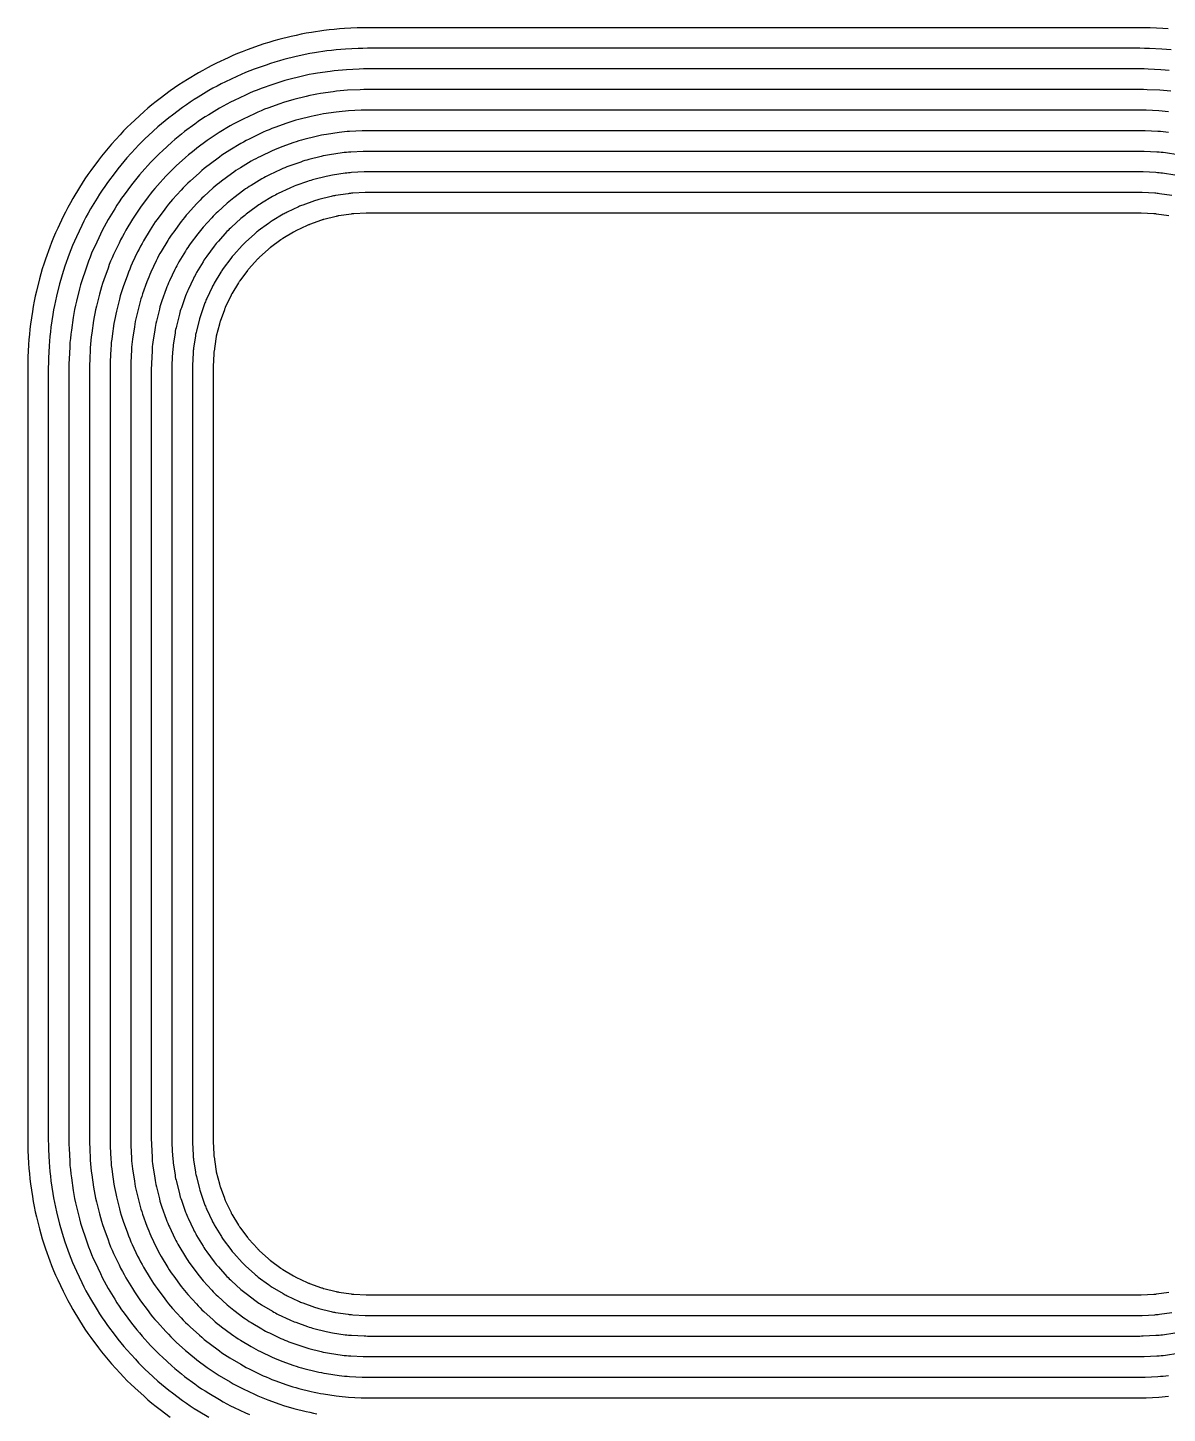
# Model space of a CAD drawing. Header units: metres. Extents: x 1.4 to 44.2, y 0.1 to 33.9.
# Drawn here: x 2.615 to 4.828, y 13.745 to 16.435 of the extents above; entities that cross this region are included whole.
import ezdxf

# ---------------------------------------------------------------- set-up
doc = ezdxf.new("R2010")
doc.units = ezdxf.units.M

msp = doc.modelspace()

# ---------------------------------------------------------------- linework, layer by layer
for points in [[(4.8297, 16.4327), (4.8196, 16.4333), (4.7951, 16.4345), (4.7851, 16.4349), (4.775, 16.435), (3.275, 16.435), (3.265, 16.4349), (3.2549, 16.4345), (3.2304, 16.4333), (3.2203, 16.4327), (3.2103, 16.4318), (3.2003, 16.4307), (3.1903, 16.4294), (3.1661, 16.4258), (3.1561, 16.4242), (3.1463, 16.4223), (3.1364, 16.4202), (3.1266, 16.4179), (3.1028, 16.412), (3.0931, 16.4094), (3.0834, 16.4066), (3.0738, 16.4036), (3.0643, 16.4003), (3.0412, 16.392), (3.0318, 16.3885), (3.0224, 16.3848), (3.0132, 16.3808), (3.004, 16.3766), (2.9819, 16.3661), (2.9728, 16.3617), (2.9639, 16.3571), (2.9551, 16.3522), (2.9464, 16.3472), (2.9253, 16.3345), (2.9168, 16.3293), (2.9083, 16.3238), (2.9, 16.3181), (2.8919, 16.3122), (2.8722, 16.2976), (2.8642, 16.2915), (2.8563, 16.2852), (2.8486, 16.2787), (2.8411, 16.2721), (2.8229, 16.2556), (2.8155, 16.2487), (2.8083, 16.2417), (2.8013, 16.2345), (2.7944, 16.2271), (2.778, 16.2089), (2.7713, 16.2014), (2.7648, 16.1937), (2.7585, 16.1859), (2.7524, 16.1778), (2.7378, 16.1581), (2.7319, 16.15), (2.7262, 16.1417), (2.7208, 16.1333), (2.7155, 16.1247), (2.7029, 16.1036), (2.6978, 16.0949), (2.6929, 16.0861), (2.6883, 16.0772), (2.6839, 16.0682), (2.6734, 16.046), (2.6692, 16.0368), (2.6653, 16.0276), (2.6615, 16.0182), (2.658, 16.0088), (2.6497, 15.9857), (2.6465, 15.9762), (2.6434, 15.9666), (2.6406, 15.9569), (2.6381, 15.9472), (2.6321, 15.9234), (2.6298, 15.9136), (2.6277, 15.9038), (2.6259, 15.8939), (2.6243, 15.8839), (2.6207, 15.8597), (2.6193, 15.8497), (2.6182, 15.8397), (2.6173, 15.8297), (2.6167, 15.8196), (2.6155, 15.7951), (2.6151, 15.7851), (2.615, 15.775), (2.615, 14.275), (2.6151, 14.265), (2.6155, 14.2549), (2.6167, 14.2304), (2.6173, 14.2203), (2.6182, 14.2103), (2.6193, 14.2003), (2.6207, 14.1903), (2.6243, 14.1661), (2.6259, 14.1561), (2.6277, 14.1463), (2.6298, 14.1364), (2.6321, 14.1266), (2.6381, 14.1028), (2.6406, 14.0931), (2.6434, 14.0834), (2.6465, 14.0738), (2.6497, 14.0643), (2.658, 14.0412), (2.6615, 14.0318)], [(4.8358, 16.392), (4.8267, 16.3928), (4.8177, 16.3934), (4.7932, 16.3946), (4.7841, 16.3949), (4.775, 16.395), (3.275, 16.395), (3.2659, 16.3949), (3.2569, 16.3946), (3.2324, 16.3934), (3.2233, 16.3928), (3.2142, 16.392), (3.2052, 16.391), (3.1962, 16.3898), (3.1719, 16.3862), (3.163, 16.3848), (3.1541, 16.3831), (3.1452, 16.3812), (3.1363, 16.3791), (3.1125, 16.3732), (3.1038, 16.3708), (3.095, 16.3683), (3.0864, 16.3656), (3.0778, 16.3626), (3.0547, 16.3544), (3.0462, 16.3512), (3.0377, 16.3478), (3.0294, 16.3442), (3.0211, 16.3405), (2.999, 16.33), (2.9908, 16.326), (2.9827, 16.3218), (2.9748, 16.3174), (2.9669, 16.3129), (2.9459, 16.3002), (2.9382, 16.2955), (2.9306, 16.2905), (2.9231, 16.2854), (2.9157, 16.2801), (2.896, 16.2655), (2.8888, 16.26), (2.8817, 16.2543), (2.8747, 16.2484), (2.8679, 16.2424), (2.8498, 16.2259), (2.8431, 16.2198), (2.8366, 16.2134), (2.8303, 16.2069), (2.8241, 16.2003), (2.8076, 16.1821), (2.8016, 16.1753), (2.7957, 16.1683), (2.7901, 16.1612), (2.7846, 16.154), (2.77, 16.1343), (2.7646, 16.127), (2.7595, 16.1195), (2.7545, 16.1119), (2.7498, 16.1041), (2.7372, 16.0831), (2.7326, 16.0752), (2.7282, 16.0673), (2.724, 16.0592), (2.7201, 16.0511), (2.7096, 16.0289), (2.7058, 16.0206), (2.7022, 16.0123), (2.6988, 16.0038), (2.6957, 15.9953), (2.6874, 15.9722), (2.6845, 15.9636), (2.6817, 15.955), (2.6792, 15.9463), (2.6769, 15.9375), (2.6709, 15.9137), (2.6688, 15.9049), (2.6669, 15.896), (2.6653, 15.887), (2.6638, 15.8781), (2.6602, 15.8538), (2.659, 15.8448), (2.658, 15.8358), (2.6572, 15.8267), (2.6567, 15.8177), (2.6555, 15.7932), (2.6551, 15.7841), (2.655, 15.775), (2.655, 14.275), (2.6551, 14.2659), (2.6555, 14.2569), (2.6567, 14.2324), (2.6572, 14.2233), (2.658, 14.2142), (2.659, 14.2052), (2.6602, 14.1962), (2.6638, 14.1719), (2.6653, 14.163), (2.6669, 14.1541), (2.6688, 14.1452), (2.6709, 14.1363), (2.6769, 14.1125), (2.6792, 14.1038), (2.6817, 14.095), (2.6845, 14.0864), (2.6874, 14.0778), (2.6957, 14.0547), (2.6988, 14.0462)], [(4.8319, 16.3522), (4.8238, 16.3529), (4.8157, 16.3534), (4.7912, 16.3546), (4.7831, 16.3549), (4.775, 16.355), (3.275, 16.355), (3.2669, 16.3549), (3.2588, 16.3546), (3.2343, 16.3534), (3.2262, 16.3529), (3.2182, 16.3522), (3.2101, 16.3513), (3.2021, 16.3502), (3.1778, 16.3466), (3.1698, 16.3454), (3.1619, 16.3439), (3.1539, 16.3422), (3.1461, 16.3403), (3.1223, 16.3344), (3.1144, 16.3323), (3.1066, 16.33), (3.0989, 16.3276), (3.0913, 16.325), (3.0682, 16.3167), (3.0606, 16.3139), (3.0531, 16.3109), (3.0456, 16.3077), (3.0382, 16.3043), (3.0161, 16.2938), (3.0088, 16.2903), (3.0016, 16.2865), (2.9945, 16.2826), (2.9875, 16.2785), (2.9665, 16.2659), (2.9596, 16.2617), (2.9528, 16.2573), (2.9461, 16.2527), (2.9395, 16.2479), (2.9198, 16.2333), (2.9134, 16.2284), (2.9071, 16.2234), (2.9009, 16.2181), (2.8948, 16.2128), (2.8766, 16.1963), (2.8707, 16.1908), (2.8649, 16.1851), (2.8592, 16.1793), (2.8537, 16.1734), (2.8372, 16.1552), (2.8319, 16.1492), (2.8267, 16.143), (2.8216, 16.1366), (2.8167, 16.1302), (2.8021, 16.1105), (2.7973, 16.1039), (2.7928, 16.0972), (2.7883, 16.0905), (2.7841, 16.0836), (2.7715, 16.0625), (2.7674, 16.0555), (2.7635, 16.0484), (2.7598, 16.0412), (2.7562, 16.034), (2.7457, 16.0118), (2.7424, 16.0044), (2.7392, 15.997), (2.7362, 15.9894), (2.7333, 15.9819), (2.7251, 15.9588), (2.7224, 15.9511), (2.72, 15.9434), (2.7177, 15.9356), (2.7157, 15.9278), (2.7097, 15.904), (2.7078, 15.8961), (2.7062, 15.8882), (2.7047, 15.8802), (2.7034, 15.8722), (2.6998, 15.8479), (2.6987, 15.8399), (2.6978, 15.8319), (2.6971, 15.8238), (2.6966, 15.8157), (2.6954, 15.7912), (2.6951, 15.7831), (2.695, 15.775), (2.695, 14.275), (2.6951, 14.2669), (2.6954, 14.2588), (2.6966, 14.2343), (2.6971, 14.2262), (2.6978, 14.2182), (2.6987, 14.2101), (2.6998, 14.2021), (2.7034, 14.1778), (2.7047, 14.1698), (2.7062, 14.1619), (2.7078, 14.1539), (2.7097, 14.1461), (2.7157, 14.1223), (2.7177, 14.1144), (2.72, 14.1066), (2.7224, 14.0989), (2.7251, 14.0913), (2.7333, 14.0682), (2.7362, 14.0606)], [(4.835, 16.3116), (4.8279, 16.3124), (4.8209, 16.313), (4.8137, 16.3135), (4.7892, 16.3147), (4.7821, 16.3149), (4.775, 16.315), (3.275, 16.315), (3.2679, 16.3149), (3.2608, 16.3147), (3.2363, 16.3135), (3.2292, 16.313), (3.2221, 16.3124), (3.215, 16.3116), (3.208, 16.3107), (3.1837, 16.3071), (3.1767, 16.3059), (3.1697, 16.3046), (3.1627, 16.3032), (3.1558, 16.3015), (3.132, 16.2956), (3.1251, 16.2937), (3.1183, 16.2918), (3.1115, 16.2896), (3.1047, 16.2873), (3.0816, 16.279), (3.075, 16.2766), (3.0684, 16.2739), (3.0618, 16.2711), (3.0554, 16.2681), (3.0332, 16.2576), (3.0268, 16.2545), (3.0205, 16.2512), (3.0142, 16.2478), (3.0081, 16.2442), (2.987, 16.2316), (2.981, 16.2279), (2.975, 16.224), (2.9691, 16.22), (2.9634, 16.2158), (2.9437, 16.2012), (2.938, 16.1969), (2.9324, 16.1924), (2.927, 16.1879), (2.9217, 16.1831), (2.9035, 16.1667), (2.8983, 16.1618), (2.8932, 16.1568), (2.8882, 16.1518), (2.8834, 16.1465), (2.8669, 16.1284), (2.8622, 16.123), (2.8576, 16.1176), (2.8531, 16.112), (2.8488, 16.1064), (2.8342, 16.0867), (2.83, 16.0809), (2.826, 16.075), (2.8221, 16.0691), (2.8184, 16.063), (2.8058, 16.042), (2.8022, 16.0358), (2.7988, 16.0296), (2.7955, 16.0232), (2.7924, 16.0169), (2.7819, 15.9947), (2.7789, 15.9882), (2.7761, 15.9817), (2.7735, 15.9751), (2.771, 15.9684), (2.7627, 15.9453), (2.7604, 15.9386), (2.7583, 15.9318), (2.7563, 15.9249), (2.7545, 15.918), (2.7485, 15.8942), (2.7469, 15.8873), (2.7454, 15.8804), (2.7441, 15.8734), (2.743, 15.8663), (2.7394, 15.8421), (2.7384, 15.835), (2.7376, 15.8279), (2.737, 15.8209), (2.7366, 15.8137), (2.7354, 15.7892), (2.7351, 15.7821), (2.735, 15.775), (2.735, 14.275), (2.7351, 14.2679), (2.7354, 14.2608), (2.7366, 14.2363), (2.737, 14.2292), (2.7376, 14.2221), (2.7384, 14.215), (2.7394, 14.208), (2.743, 14.1837), (2.7441, 14.1767), (2.7454, 14.1697), (2.7469, 14.1627), (2.7485, 14.1558), (2.7545, 14.132), (2.7563, 14.1251), (2.7583, 14.1183), (2.7604, 14.1115), (2.7627, 14.1047), (2.771, 14.0816), (2.7735, 14.075)], [(4.8301, 16.2719), (4.824, 16.2726), (4.8179, 16.2731), (4.8118, 16.2735), (4.7873, 16.2747), (4.7811, 16.2749), (4.775, 16.275), (3.275, 16.275), (3.2689, 16.2749), (3.2627, 16.2747), (3.2382, 16.2735), (3.2321, 16.2731), (3.226, 16.2726), (3.2199, 16.2719), (3.2138, 16.2711), (3.1896, 16.2675), (3.1835, 16.2665), (3.1775, 16.2654), (3.1715, 16.2641), (3.1655, 16.2627), (3.1417, 16.2568), (3.1358, 16.2552), (3.1299, 16.2535), (3.124, 16.2516), (3.1182, 16.2496), (3.0951, 16.2414), (3.0894, 16.2392), (3.0837, 16.237), (3.078, 16.2345), (3.0725, 16.232), (3.0503, 16.2215), (3.0448, 16.2188), (3.0393, 16.216), (3.0339, 16.213), (3.0286, 16.2099), (3.0076, 16.1973), (3.0024, 16.1941), (2.9972, 16.1907), (2.9922, 16.1873), (2.9872, 16.1837), (2.9675, 16.1691), (2.9626, 16.1654), (2.9578, 16.1615), (2.9531, 16.1576), (2.9485, 16.1535), (2.9303, 16.137), (2.9259, 16.1329), (2.9215, 16.1286), (2.9172, 16.1242), (2.913, 16.1197), (2.8965, 16.1015), (2.8925, 16.0969), (2.8885, 16.0922), (2.8847, 16.0874), (2.881, 16.0825), (2.8663, 16.0628), (2.8627, 16.0579), (2.8593, 16.0528), (2.8559, 16.0477), (2.8527, 16.0424), (2.8401, 16.0214), (2.837, 16.0161), (2.8341, 16.0107), (2.8312, 16.0053), (2.8285, 15.9998), (2.818, 15.9776), (2.8155, 15.972), (2.8131, 15.9664), (2.8108, 15.9607), (2.8087, 15.9549), (2.8004, 15.9318), (2.7984, 15.926), (2.7965, 15.9202), (2.7948, 15.9143), (2.7933, 15.9083), (2.7873, 15.8845), (2.7859, 15.8786), (2.7846, 15.8726), (2.7835, 15.8665), (2.7825, 15.8605), (2.7789, 15.8362), (2.7781, 15.8301), (2.7774, 15.824), (2.7769, 15.8179), (2.7765, 15.8118), (2.7753, 15.7873), (2.7751, 15.7811), (2.775, 15.775), (2.775, 14.275), (2.7751, 14.2689), (2.7753, 14.2627), (2.7765, 14.2382), (2.7769, 14.2321), (2.7774, 14.226), (2.7781, 14.2199), (2.7789, 14.2138), (2.7825, 14.1896), (2.7835, 14.1835), (2.7846, 14.1775), (2.7859, 14.1715), (2.7873, 14.1655), (2.7933, 14.1417), (2.7948, 14.1358), (2.7965, 14.1299), (2.7984, 14.124), (2.8004, 14.1182), (2.8087, 14.0951), (2.8108, 14.0894)], [(4.8303, 16.2315), (4.8252, 16.2322), (4.8201, 16.2328), (4.815, 16.2332), (4.8098, 16.2336), (4.7853, 16.2348), (4.7802, 16.2349), (4.775, 16.235), (3.275, 16.235), (3.2699, 16.2349), (3.2647, 16.2348), (3.2402, 16.2336), (3.2351, 16.2332), (3.2299, 16.2328), (3.2248, 16.2322), (3.2197, 16.2315), (3.1954, 16.2279), (3.1903, 16.2271), (3.1853, 16.2262), (3.1802, 16.2251), (3.1752, 16.2239), (3.1514, 16.218), (3.1464, 16.2166), (3.1415, 16.2152), (3.1366, 16.2136), (3.1317, 16.212), (3.1086, 16.2037), (3.1038, 16.2019), (3.099, 16.2), (3.0942, 16.198), (3.0896, 16.1958), (3.0674, 16.1853), (3.0627, 16.1831), (3.0582, 16.1807), (3.0537, 16.1782), (3.0492, 16.1756), (3.0282, 16.163), (3.0238, 16.1603), (3.0195, 16.1575), (3.0152, 16.1546), (3.011, 16.1516), (2.9913, 16.1369), (2.9872, 16.1338), (2.9832, 16.1306), (2.9792, 16.1273), (2.9754, 16.1239), (2.9572, 16.1074), (2.9534, 16.1039), (2.9497, 16.1003), (2.9461, 16.0966), (2.9426, 16.0928), (2.9262, 16.0746), (2.9227, 16.0708), (2.9194, 16.0668), (2.9162, 16.0628), (2.9131, 16.0587), (2.8985, 16.039), (2.8955, 16.0348), (2.8925, 16.0306), (2.8897, 16.0263), (2.887, 16.0219), (2.8744, 16.0008), (2.8718, 15.9964), (2.8693, 15.9919), (2.867, 15.9873), (2.8647, 15.9826), (2.8542, 15.9605), (2.8521, 15.9558), (2.85, 15.951), (2.8481, 15.9463), (2.8463, 15.9414), (2.8381, 15.9183), (2.8364, 15.9135), (2.8348, 15.9085), (2.8334, 15.9036), (2.8321, 15.8986), (2.8261, 15.8748), (2.8249, 15.8698), (2.8239, 15.8648), (2.8229, 15.8597), (2.8221, 15.8546), (2.8185, 15.8303), (2.8178, 15.8252), (2.8172, 15.8201), (2.8168, 15.815), (2.8165, 15.8098), (2.8153, 15.7853), (2.8151, 15.7802), (2.815, 15.775), (2.815, 14.275), (2.8151, 14.2699), (2.8153, 14.2647), (2.8165, 14.2402), (2.8168, 14.2351), (2.8172, 14.2299), (2.8178, 14.2248), (2.8185, 14.2197), (2.8221, 14.1954), (2.8229, 14.1903), (2.8239, 14.1853), (2.8249, 14.1802), (2.8261, 14.1752), (2.8321, 14.1514), (2.8334, 14.1464), (2.8348, 14.1415), (2.8364, 14.1366), (2.8381, 14.1317), (2.8463, 14.1086), (2.8481, 14.1038)], [(4.8487, 16.1884), (4.8245, 16.192), (4.8203, 16.1925), (4.8162, 16.193), (4.812, 16.1933), (4.8079, 16.1936), (4.7834, 16.1948), (4.7792, 16.195), (4.775, 16.195), (3.275, 16.195), (3.2708, 16.195), (3.2667, 16.1948), (3.2422, 16.1936), (3.238, 16.1933), (3.2338, 16.193), (3.2297, 16.1925), (3.2256, 16.192), (3.2013, 16.1884), (3.1972, 16.1877), (3.1931, 16.1869), (3.189, 16.1861), (3.1849, 16.1851), (3.1611, 16.1792), (3.1571, 16.1781), (3.1531, 16.1769), (3.1491, 16.1757), (3.1452, 16.1743), (3.1221, 16.166), (3.1182, 16.1646), (3.1143, 16.163), (3.1105, 16.1614), (3.1067, 16.1597), (3.0845, 16.1492), (3.0807, 16.1473), (3.077, 16.1454), (3.0734, 16.1434), (3.0698, 16.1413), (3.0487, 16.1287), (3.0452, 16.1265), (3.0417, 16.1242), (3.0382, 16.1219), (3.0349, 16.1194), (3.0151, 16.1048), (3.0118, 16.1023), (3.0086, 16.0997), (3.0054, 16.097), (3.0022, 16.0942), (2.9841, 16.0778), (2.981, 16.0749), (2.978, 16.072), (2.9751, 16.069), (2.9723, 16.066), (2.9558, 16.0478), (2.953, 16.0447), (2.9503, 16.0415), (2.9477, 16.0382), (2.9452, 16.0349), (2.9306, 16.0152), (2.9282, 16.0118), (2.9258, 16.0084), (2.9235, 16.0049), (2.9213, 16.0013), (2.9087, 15.9803), (2.9066, 15.9767), (2.9046, 15.973), (2.9027, 15.9693), (2.9009, 15.9655), (2.8904, 15.9434), (2.8886, 15.9396), (2.887, 15.9357), (2.8854, 15.9319), (2.884, 15.928), (2.8757, 15.9049), (2.8744, 15.9009), (2.8731, 15.8969), (2.8719, 15.8929), (2.8709, 15.8889), (2.8649, 15.8651), (2.8639, 15.861), (2.8631, 15.857), (2.8623, 15.8528), (2.8617, 15.8487), (2.8581, 15.8245), (2.8575, 15.8203), (2.857, 15.8162), (2.8567, 15.812), (2.8564, 15.8079), (2.8552, 15.7834), (2.8551, 15.7792), (2.855, 15.775), (2.855, 14.275), (2.8551, 14.2708), (2.8552, 14.2667), (2.8564, 14.2422), (2.8567, 14.238), (2.857, 14.2338), (2.8575, 14.2297), (2.8581, 14.2256), (2.8617, 14.2013), (2.8623, 14.1972), (2.8631, 14.1931), (2.8639, 14.189), (2.8649, 14.1849), (2.8709, 14.1611), (2.8719, 14.1571), (2.8731, 14.1531), (2.8744, 14.1491), (2.8757, 14.1452), (2.884, 14.1221), (2.8854, 14.1182)], [(4.8429, 16.1488), (4.8186, 16.1524), (4.8154, 16.1528), (4.8123, 16.1532), (4.8091, 16.1535), (4.8059, 16.1537), (4.7814, 16.1549), (4.7782, 16.155), (4.775, 16.155), (3.275, 16.155), (3.2718, 16.155), (3.2686, 16.1549), (3.2441, 16.1537), (3.2409, 16.1535), (3.2378, 16.1532), (3.2346, 16.1528), (3.2314, 16.1524), (3.2072, 16.1488), (3.204, 16.1483), (3.2009, 16.1477), (3.1978, 16.147), (3.1947, 16.1463), (3.1709, 16.1404), (3.1678, 16.1395), (3.1647, 16.1386), (3.1617, 16.1377), (3.1586, 16.1366), (3.1355, 16.1284), (3.1326, 16.1273), (3.1296, 16.1261), (3.1267, 16.1248), (3.1238, 16.1235), (3.1016, 16.113), (3.0987, 16.1116), (3.0959, 16.1101), (3.0931, 16.1086), (3.0903, 16.107), (3.0693, 16.0944), (3.0666, 16.0927), (3.0639, 16.091), (3.0613, 16.0892), (3.0587, 16.0873), (3.039, 16.0727), (3.0364, 16.0707), (3.0339, 16.0688), (3.0315, 16.0667), (3.0291, 16.0646), (3.0109, 16.0481), (3.0086, 16.0459), (3.0063, 16.0437), (3.0041, 16.0414), (3.0019, 16.0391), (2.9854, 16.0209), (2.9833, 16.0185), (2.9813, 16.0161), (2.9793, 16.0136), (2.9773, 16.0111), (2.9627, 15.9913), (2.9609, 15.9888), (2.9591, 15.9861), (2.9573, 15.9835), (2.9556, 15.9807), (2.943, 15.9597), (2.9414, 15.9569), (2.9399, 15.9541), (2.9384, 15.9513), (2.937, 15.9484), (2.9265, 15.9263), (2.9252, 15.9234), (2.9239, 15.9204), (2.9228, 15.9175), (2.9216, 15.9145), (2.9134, 15.8914), (2.9123, 15.8884), (2.9114, 15.8853), (2.9105, 15.8823), (2.9097, 15.8792), (2.9037, 15.8554), (2.903, 15.8523), (2.9023, 15.8491), (2.9017, 15.846), (2.9012, 15.8429), (2.8976, 15.8186), (2.8972, 15.8154), (2.8968, 15.8123), (2.8966, 15.8091), (2.8964, 15.8059), (2.8952, 15.7814), (2.8951, 15.7782), (2.895, 15.775), (2.895, 14.275), (2.8951, 14.2718), (2.8952, 14.2686), (2.8964, 14.2441), (2.8966, 14.2409), (2.8968, 14.2378), (2.8972, 14.2346), (2.8976, 14.2314), (2.9012, 14.2072), (2.9017, 14.204), (2.9023, 14.2009), (2.903, 14.1978), (2.9037, 14.1947), (2.9097, 14.1709), (2.9105, 14.1678), (2.9114, 14.1647), (2.9123, 14.1617), (2.9134, 14.1586), (2.9216, 14.1355), (2.9228, 14.1326)], [(4.837, 16.1092), (4.8127, 16.1128), (4.8105, 16.1131), (4.8083, 16.1134), (4.8061, 16.1136), (4.8039, 16.1137), (4.7794, 16.1149), (4.7772, 16.115), (4.775, 16.115), (3.275, 16.115), (3.2728, 16.115), (3.2706, 16.1149), (3.2461, 16.1137), (3.2439, 16.1136), (3.2417, 16.1134), (3.2395, 16.1131), (3.2373, 16.1128), (3.213, 16.1092), (3.2109, 16.1089), (3.2087, 16.1085), (3.2065, 16.108), (3.2044, 16.1075), (3.1806, 16.1016), (3.1784, 16.101), (3.1763, 16.1004), (3.1742, 16.0997), (3.1721, 16.099), (3.149, 16.0907), (3.147, 16.09), (3.1449, 16.0891), (3.1429, 16.0883), (3.1409, 16.0873), (3.1187, 16.0769), (3.1167, 16.0759), (3.1147, 16.0749), (3.1128, 16.0738), (3.1109, 16.0727), (3.0899, 16.0601), (3.088, 16.0589), (3.0861, 16.0577), (3.0843, 16.0565), (3.0825, 16.0552), (3.0628, 16.0406), (3.061, 16.0392), (3.0593, 16.0378), (3.0576, 16.0364), (3.056, 16.035), (3.0378, 16.0185), (3.0362, 16.017), (3.0346, 16.0154), (3.0331, 16.0138), (3.0316, 16.0122), (3.0151, 15.9941), (3.0136, 15.9924), (3.0122, 15.9907), (3.0108, 15.989), (3.0095, 15.9872), (2.9949, 15.9675), (2.9936, 15.9657), (2.9923, 15.9639), (2.9911, 15.9621), (2.9899, 15.9602), (2.9773, 15.9391), (2.9762, 15.9372), (2.9752, 15.9353), (2.9741, 15.9333), (2.9732, 15.9313), (2.9627, 15.9092), (2.9618, 15.9072), (2.9609, 15.9051), (2.9601, 15.9031), (2.9593, 15.901), (2.951, 15.8779), (2.9503, 15.8758), (2.9497, 15.8737), (2.949, 15.8716), (2.9485, 15.8695), (2.9425, 15.8457), (2.942, 15.8435), (2.9415, 15.8413), (2.9411, 15.8392), (2.9408, 15.837), (2.9372, 15.8127), (2.9369, 15.8105), (2.9366, 15.8083), (2.9365, 15.8061), (2.9363, 15.8039), (2.9351, 15.7794), (2.935, 15.7772), (2.935, 15.775), (2.935, 14.275), (2.935, 14.2728), (2.9351, 14.2706), (2.9363, 14.2461), (2.9365, 14.2439), (2.9366, 14.2417), (2.9369, 14.2395), (2.9372, 14.2373), (2.9408, 14.213), (2.9411, 14.2109), (2.9415, 14.2087), (2.942, 14.2065), (2.9425, 14.2044), (2.9485, 14.1806), (2.949, 14.1784), (2.9497, 14.1763), (2.9503, 14.1742), (2.951, 14.1721), (2.9593, 14.149), (2.9601, 14.147)], [(4.8311, 16.0697), (4.8069, 16.0733), (4.8056, 16.0734), (4.8044, 16.0736), (4.8032, 16.0737), (4.802, 16.0737), (4.7775, 16.075), (4.7762, 16.075), (4.775, 16.075), (3.275, 16.075), (3.2738, 16.075), (3.2726, 16.075), (3.2481, 16.0737), (3.2468, 16.0737), (3.2456, 16.0736), (3.2444, 16.0734), (3.2432, 16.0733), (3.2189, 16.0697), (3.2177, 16.0695), (3.2165, 16.0692), (3.2153, 16.069), (3.2141, 16.0687), (3.1903, 16.0627), (3.1891, 16.0624), (3.1879, 16.0621), (3.1868, 16.0617), (3.1856, 16.0613), (3.1625, 16.0531), (3.1613, 16.0526), (3.1602, 16.0522), (3.1591, 16.0517), (3.158, 16.0512), (3.1358, 16.0407), (3.1347, 16.0402), (3.1336, 16.0396), (3.1325, 16.039), (3.1315, 16.0384), (3.1104, 16.0258), (3.1094, 16.0251), (3.1083, 16.0245), (3.1073, 16.0238), (3.1063, 16.023), (3.0866, 16.0084), (3.0857, 16.0077), (3.0847, 16.0069), (3.0838, 16.0061), (3.0828, 16.0053), (3.0647, 15.9888), (3.0638, 15.988), (3.0629, 15.9871), (3.062, 15.9863), (3.0612, 15.9854), (3.0447, 15.9672), (3.0439, 15.9663), (3.0431, 15.9653), (3.0423, 15.9644), (3.0416, 15.9634), (3.027, 15.9437), (3.0263, 15.9427), (3.0256, 15.9417), (3.0249, 15.9407), (3.0243, 15.9396), (3.0116, 15.9186), (3.011, 15.9175), (3.0104, 15.9164), (3.0099, 15.9153), (3.0093, 15.9142), (2.9988, 15.8921), (2.9983, 15.8909), (2.9978, 15.8898), (2.9974, 15.8887), (2.997, 15.8875), (2.9887, 15.8644), (2.9883, 15.8633), (2.9879, 15.8621), (2.9876, 15.8609), (2.9873, 15.8597), (2.9813, 15.8359), (2.981, 15.8347), (2.9808, 15.8335), (2.9806, 15.8323), (2.9804, 15.8311), (2.9768, 15.8069), (2.9766, 15.8056), (2.9765, 15.8044), (2.9764, 15.8032), (2.9763, 15.802), (2.9751, 15.7775), (2.975, 15.7762), (2.975, 15.775), (2.975, 14.275), (2.975, 14.2738), (2.9751, 14.2726), (2.9763, 14.2481), (2.9764, 14.2468), (2.9765, 14.2456), (2.9766, 14.2444), (2.9768, 14.2432), (2.9804, 14.2189), (2.9806, 14.2177), (2.9808, 14.2165), (2.981, 14.2153), (2.9813, 14.2141), (2.9873, 14.1903), (2.9876, 14.1891), (2.9879, 14.1879), (2.9883, 14.1868), (2.9887, 14.1856), (2.997, 14.1625), (2.9974, 14.1613)], [(2.9974, 14.1613), (2.9978, 14.1602), (2.9983, 14.1591), (2.9988, 14.158), (3.0093, 14.1358), (3.0099, 14.1347), (3.0104, 14.1336), (3.011, 14.1325), (3.0116, 14.1315), (3.0243, 14.1104), (3.0249, 14.1094), (3.0256, 14.1083), (3.0263, 14.1073), (3.027, 14.1063), (3.0416, 14.0866), (3.0423, 14.0857), (3.0431, 14.0847), (3.0439, 14.0838), (3.0447, 14.0828), (3.0612, 14.0647), (3.062, 14.0638), (3.0629, 14.0629), (3.0638, 14.062), (3.0647, 14.0612), (3.0828, 14.0447), (3.0838, 14.0439), (3.0847, 14.0431), (3.0857, 14.0423), (3.0866, 14.0416), (3.1063, 14.027), (3.1073, 14.0263), (3.1083, 14.0256), (3.1094, 14.0249), (3.1104, 14.0243), (3.1315, 14.0116), (3.1325, 14.011), (3.1336, 14.0104), (3.1347, 14.0099), (3.1358, 14.0093), (3.158, 13.9988), (3.1591, 13.9983), (3.1602, 13.9978), (3.1613, 13.9974), (3.1625, 13.997), (3.1856, 13.9887), (3.1868, 13.9883), (3.1879, 13.9879), (3.1891, 13.9876), (3.1903, 13.9873), (3.2141, 13.9813), (3.2153, 13.981), (3.2165, 13.9808), (3.2177, 13.9806), (3.2189, 13.9804), (3.2432, 13.9768), (3.2444, 13.9766), (3.2456, 13.9765), (3.2468, 13.9764), (3.2481, 13.9763), (3.2726, 13.9751), (3.2738, 13.975), (3.275, 13.975), (4.775, 13.975), (4.7762, 13.975), (4.7775, 13.9751), (4.802, 13.9763), (4.8032, 13.9764), (4.8044, 13.9765), (4.8056, 13.9766), (4.8069, 13.9768), (4.8311, 13.9804)], [(2.9228, 14.1326), (2.9239, 14.1296), (2.9252, 14.1267), (2.9265, 14.1238), (2.937, 14.1016), (2.9384, 14.0987), (2.9399, 14.0959), (2.9414, 14.0931), (2.943, 14.0903), (2.9556, 14.0693), (2.9573, 14.0666), (2.9591, 14.0639), (2.9609, 14.0613), (2.9627, 14.0587), (2.9773, 14.039), (2.9793, 14.0364), (2.9813, 14.0339), (2.9833, 14.0315), (2.9854, 14.0291), (3.0019, 14.0109), (3.0041, 14.0086), (3.0063, 14.0063), (3.0086, 14.0041), (3.0109, 14.0019), (3.0291, 13.9854), (3.0315, 13.9833), (3.0339, 13.9813), (3.0364, 13.9793), (3.039, 13.9773), (3.0587, 13.9627), (3.0613, 13.9609), (3.0639, 13.9591), (3.0666, 13.9573), (3.0693, 13.9556), (3.0903, 13.943), (3.0931, 13.9414), (3.0959, 13.9399), (3.0987, 13.9384), (3.1016, 13.937), (3.1238, 13.9265), (3.1267, 13.9252), (3.1296, 13.9239), (3.1326, 13.9228), (3.1355, 13.9216), (3.1586, 13.9134), (3.1617, 13.9123), (3.1647, 13.9114), (3.1678, 13.9105), (3.1709, 13.9097), (3.1947, 13.9037), (3.1978, 13.903), (3.2009, 13.9023), (3.204, 13.9017), (3.2072, 13.9012), (3.2314, 13.8976), (3.2346, 13.8972), (3.2378, 13.8968), (3.2409, 13.8966), (3.2441, 13.8964), (3.2686, 13.8952), (3.2718, 13.8951), (3.275, 13.895), (4.775, 13.895), (4.7782, 13.8951), (4.7814, 13.8952), (4.8059, 13.8964), (4.8091, 13.8966), (4.8123, 13.8968), (4.8154, 13.8972), (4.8186, 13.8976), (4.8429, 13.9012)], [(2.9601, 14.147), (2.9609, 14.1449), (2.9618, 14.1429), (2.9627, 14.1409), (2.9732, 14.1187), (2.9741, 14.1167), (2.9752, 14.1147), (2.9762, 14.1128), (2.9773, 14.1109), (2.9899, 14.0899), (2.9911, 14.088), (2.9923, 14.0861), (2.9936, 14.0843), (2.9949, 14.0825), (3.0095, 14.0628), (3.0108, 14.061), (3.0122, 14.0593), (3.0136, 14.0576), (3.0151, 14.056), (3.0316, 14.0378), (3.0331, 14.0362), (3.0346, 14.0346), (3.0362, 14.0331), (3.0378, 14.0316), (3.056, 14.0151), (3.0576, 14.0136), (3.0593, 14.0122), (3.061, 14.0108), (3.0628, 14.0095), (3.0825, 13.9949), (3.0843, 13.9936), (3.0861, 13.9923), (3.088, 13.9911), (3.0899, 13.9899), (3.1109, 13.9773), (3.1128, 13.9762), (3.1147, 13.9752), (3.1167, 13.9741), (3.1187, 13.9732), (3.1409, 13.9627), (3.1429, 13.9618), (3.1449, 13.9609), (3.147, 13.9601), (3.149, 13.9593), (3.1721, 13.951), (3.1742, 13.9503), (3.1763, 13.9497), (3.1784, 13.949), (3.1806, 13.9485), (3.2044, 13.9425), (3.2065, 13.942), (3.2087, 13.9415), (3.2109, 13.9411), (3.213, 13.9408), (3.2373, 13.9372), (3.2395, 13.9369), (3.2417, 13.9366), (3.2439, 13.9365), (3.2461, 13.9363), (3.2706, 13.9351), (3.2728, 13.935), (3.275, 13.935), (4.775, 13.935), (4.7772, 13.935), (4.7794, 13.9351), (4.8039, 13.9363), (4.8061, 13.9365), (4.8083, 13.9366), (4.8105, 13.9369), (4.8127, 13.9372), (4.837, 13.9408)], [(2.8481, 14.1038), (2.85, 14.099), (2.8521, 14.0942), (2.8542, 14.0896), (2.8647, 14.0674), (2.867, 14.0627), (2.8693, 14.0582), (2.8718, 14.0537), (2.8744, 14.0492), (2.887, 14.0282), (2.8897, 14.0238), (2.8925, 14.0195), (2.8955, 14.0152), (2.8985, 14.011), (2.9131, 13.9913), (2.9162, 13.9872), (2.9194, 13.9832), (2.9227, 13.9792), (2.9262, 13.9754), (2.9426, 13.9572), (2.9461, 13.9534), (2.9497, 13.9497), (2.9534, 13.9461), (2.9572, 13.9426), (2.9754, 13.9262), (2.9792, 13.9227), (2.9832, 13.9194), (2.9872, 13.9162), (2.9913, 13.9131), (3.011, 13.8985), (3.0152, 13.8955), (3.0195, 13.8925), (3.0238, 13.8897), (3.0282, 13.887), (3.0492, 13.8744), (3.0537, 13.8718), (3.0582, 13.8693), (3.0627, 13.867), (3.0674, 13.8647), (3.0896, 13.8542), (3.0942, 13.8521), (3.099, 13.85), (3.1038, 13.8481), (3.1086, 13.8463), (3.1317, 13.8381), (3.1366, 13.8364), (3.1415, 13.8348), (3.1464, 13.8334), (3.1514, 13.8321), (3.1752, 13.8261), (3.1802, 13.8249), (3.1853, 13.8239), (3.1903, 13.8229), (3.1954, 13.8221), (3.2197, 13.8185), (3.2248, 13.8178), (3.2299, 13.8172), (3.2351, 13.8168), (3.2402, 13.8165), (3.2647, 13.8153), (3.2699, 13.8151), (3.275, 13.815), (4.775, 13.815), (4.7802, 13.8151), (4.7853, 13.8153), (4.8098, 13.8165), (4.815, 13.8168), (4.8201, 13.8172), (4.8252, 13.8178), (4.8303, 13.8185)], [(2.8854, 14.1182), (2.887, 14.1143), (2.8886, 14.1105), (2.8904, 14.1067), (2.9009, 14.0845), (2.9027, 14.0807), (2.9046, 14.077), (2.9066, 14.0734), (2.9087, 14.0698), (2.9213, 14.0487), (2.9235, 14.0452), (2.9258, 14.0417), (2.9282, 14.0382), (2.9306, 14.0349), (2.9452, 14.0151), (2.9477, 14.0118), (2.9503, 14.0086), (2.953, 14.0054), (2.9558, 14.0022), (2.9723, 13.9841), (2.9751, 13.981), (2.978, 13.978), (2.981, 13.9751), (2.9841, 13.9723), (3.0022, 13.9558), (3.0054, 13.953), (3.0086, 13.9503), (3.0118, 13.9477), (3.0151, 13.9452), (3.0349, 13.9306), (3.0382, 13.9282), (3.0417, 13.9258), (3.0452, 13.9235), (3.0487, 13.9213), (3.0698, 13.9087), (3.0734, 13.9066), (3.077, 13.9046), (3.0807, 13.9027), (3.0845, 13.9009), (3.1067, 13.8904), (3.1105, 13.8886), (3.1143, 13.887), (3.1182, 13.8854), (3.1221, 13.884), (3.1452, 13.8757), (3.1491, 13.8744), (3.1531, 13.8731), (3.1571, 13.8719), (3.1611, 13.8709), (3.1849, 13.8649), (3.189, 13.8639), (3.1931, 13.8631), (3.1972, 13.8623), (3.2013, 13.8617), (3.2256, 13.8581), (3.2297, 13.8575), (3.2338, 13.857), (3.238, 13.8567), (3.2422, 13.8564), (3.2667, 13.8552), (3.2708, 13.8551), (3.275, 13.855), (4.775, 13.855), (4.7792, 13.8551), (4.7834, 13.8552), (4.8079, 13.8564), (4.812, 13.8567), (4.8162, 13.857), (4.8203, 13.8575), (4.8245, 13.8581), (4.8487, 13.8617)], [(2.7735, 14.075), (2.7761, 14.0684), (2.7789, 14.0618), (2.7819, 14.0554), (2.7924, 14.0332), (2.7955, 14.0268), (2.7988, 14.0205), (2.8022, 14.0142), (2.8058, 14.0081), (2.8184, 13.987), (2.8221, 13.981), (2.826, 13.975), (2.83, 13.9691), (2.8342, 13.9634), (2.8488, 13.9437), (2.8531, 13.938), (2.8576, 13.9324), (2.8622, 13.927), (2.8669, 13.9217), (2.8834, 13.9035), (2.8882, 13.8983), (2.8932, 13.8932), (2.8983, 13.8882), (2.9035, 13.8834), (2.9217, 13.8669), (2.927, 13.8622), (2.9324, 13.8576), (2.938, 13.8531), (2.9437, 13.8488), (2.9634, 13.8342), (2.9691, 13.83), (2.975, 13.826), (2.981, 13.8221), (2.987, 13.8184), (3.0081, 13.8058), (3.0142, 13.8022), (3.0205, 13.7988), (3.0268, 13.7955), (3.0332, 13.7924), (3.0554, 13.7819), (3.0618, 13.7789), (3.0684, 13.7761), (3.075, 13.7735), (3.0816, 13.771), (3.1047, 13.7627), (3.1115, 13.7604), (3.1183, 13.7583), (3.1251, 13.7563), (3.132, 13.7545), (3.1558, 13.7485), (3.1627, 13.7469), (3.1697, 13.7454), (3.1767, 13.7441)], [(2.8108, 14.0894), (2.8131, 14.0837), (2.8155, 14.078), (2.818, 14.0725), (2.8285, 14.0503), (2.8312, 14.0448), (2.8341, 14.0393), (2.837, 14.0339), (2.8401, 14.0286), (2.8527, 14.0076), (2.8559, 14.0024), (2.8593, 13.9972), (2.8627, 13.9922), (2.8663, 13.9872), (2.881, 13.9675), (2.8847, 13.9626), (2.8885, 13.9578), (2.8925, 13.9531), (2.8965, 13.9485), (2.913, 13.9303), (2.9172, 13.9259), (2.9215, 13.9215), (2.9259, 13.9172), (2.9303, 13.913), (2.9485, 13.8965), (2.9531, 13.8925), (2.9578, 13.8885), (2.9626, 13.8847), (2.9675, 13.881), (2.9872, 13.8663), (2.9922, 13.8627), (2.9972, 13.8593), (3.0024, 13.8559), (3.0076, 13.8527), (3.0286, 13.8401), (3.0339, 13.837), (3.0393, 13.8341), (3.0448, 13.8312), (3.0503, 13.8285), (3.0725, 13.818), (3.078, 13.8155), (3.0837, 13.8131), (3.0894, 13.8108), (3.0951, 13.8087), (3.1182, 13.8004), (3.124, 13.7984), (3.1299, 13.7965), (3.1358, 13.7948), (3.1417, 13.7933), (3.1655, 13.7873), (3.1715, 13.7859), (3.1775, 13.7846), (3.1835, 13.7835), (3.1896, 13.7825), (3.2138, 13.7789), (3.2199, 13.7781), (3.226, 13.7774), (3.2321, 13.7769), (3.2382, 13.7765), (3.2627, 13.7753), (3.2689, 13.7751), (3.275, 13.775), (4.775, 13.775), (4.7811, 13.7751), (4.7873, 13.7753), (4.8118, 13.7765), (4.8179, 13.7769), (4.824, 13.7774), (4.8301, 13.7781)], [(2.6988, 14.0462), (2.7022, 14.0377), (2.7058, 14.0294), (2.7096, 14.0211), (2.7201, 13.999), (2.724, 13.9908), (2.7282, 13.9827), (2.7326, 13.9748), (2.7372, 13.9669), (2.7498, 13.9459), (2.7545, 13.9382), (2.7595, 13.9306), (2.7646, 13.9231), (2.77, 13.9157), (2.7846, 13.896), (2.7901, 13.8888), (2.7957, 13.8817), (2.8016, 13.8747), (2.8076, 13.8679), (2.8241, 13.8498), (2.8303, 13.8431), (2.8366, 13.8366), (2.8431, 13.8303), (2.8498, 13.8241), (2.8679, 13.8076), (2.8747, 13.8016), (2.8817, 13.7957), (2.8888, 13.7901), (2.896, 13.7846), (2.9157, 13.77), (2.9231, 13.7646), (2.9306, 13.7595), (2.9382, 13.7545), (2.9459, 13.7498), (2.9669, 13.7372)], [(2.7362, 14.0606), (2.7392, 14.0531), (2.7424, 14.0456), (2.7457, 14.0382), (2.7562, 14.0161), (2.7598, 14.0088), (2.7635, 14.0016), (2.7674, 13.9945), (2.7715, 13.9875), (2.7841, 13.9665), (2.7883, 13.9596), (2.7928, 13.9528), (2.7973, 13.9461), (2.8021, 13.9395), (2.8167, 13.9198), (2.8216, 13.9134), (2.8267, 13.9071), (2.8319, 13.9009), (2.8372, 13.8948), (2.8537, 13.8766), (2.8592, 13.8707), (2.8649, 13.8649), (2.8707, 13.8592), (2.8766, 13.8537), (2.8948, 13.8372), (2.9009, 13.8319), (2.9071, 13.8267), (2.9134, 13.8216), (2.9198, 13.8167), (2.9395, 13.8021), (2.9461, 13.7973), (2.9528, 13.7928), (2.9596, 13.7883), (2.9665, 13.7841), (2.9875, 13.7715), (2.9945, 13.7674), (3.0016, 13.7635), (3.0088, 13.7598), (3.0161, 13.7562), (3.0382, 13.7457), (3.0456, 13.7424)], [(2.6615, 14.0318), (2.6653, 14.0224), (2.6692, 14.0132), (2.6734, 14.004), (2.6839, 13.9819), (2.6883, 13.9728), (2.6929, 13.9639), (2.6978, 13.9551), (2.7029, 13.9464), (2.7155, 13.9253), (2.7208, 13.9168), (2.7262, 13.9083), (2.7319, 13.9), (2.7378, 13.8919), (2.7524, 13.8722), (2.7585, 13.8642), (2.7648, 13.8563), (2.7713, 13.8486), (2.778, 13.8411), (2.7944, 13.8229), (2.8013, 13.8155), (2.8083, 13.8083), (2.8155, 13.8013), (2.8229, 13.7944), (2.8411, 13.778), (2.8486, 13.7713), (2.8563, 13.7648), (2.8642, 13.7585), (2.8722, 13.7524), (2.8919, 13.7378)]]:
    msp.add_lwpolyline(points)

doc.saveas('drawing.dxf')
